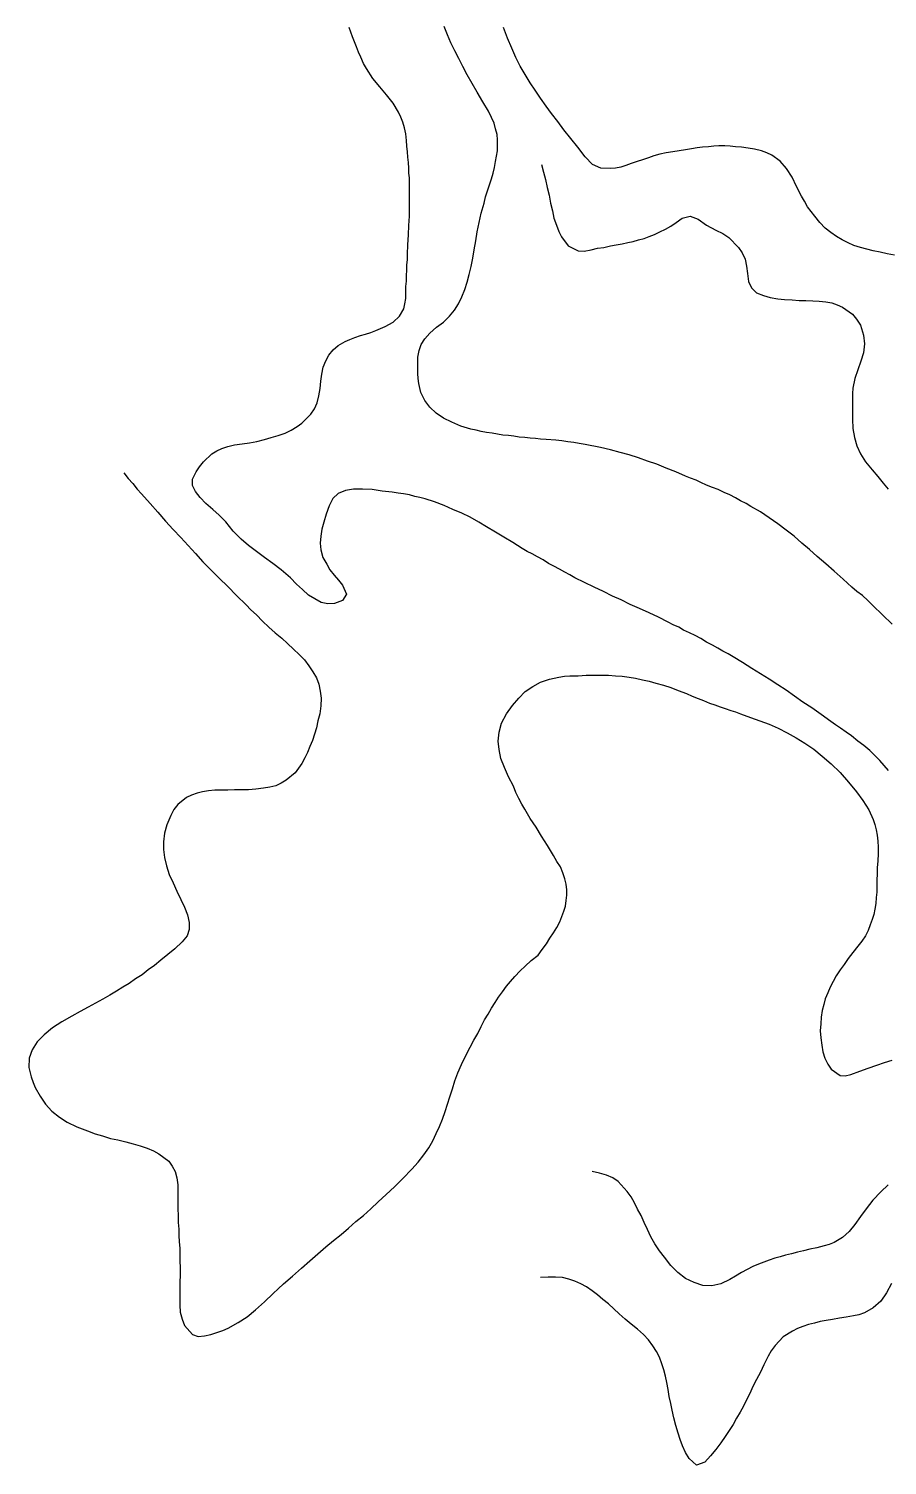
# Model space of a CAD drawing. Header units: inches. Extents: x 401374 to 405300, y 6332180 to 6336621.
# Drawn here: x 402081.2 to 402254.6, y 6334062.8 to 6334352.8 of the extents above; entities that cross this region are included whole.
import ezdxf

# ---------------------------------------------------------------- set-up
doc = ezdxf.new("R2010")
doc.units = ezdxf.units.IN
doc.header["$MEASUREMENT"] = 0

msp = doc.modelspace()

# ---------------------------------------------------------------- linework, layer by layer
for points in [[(402254.9, 6334203.1), (402254, 6334204.1), (402253.1, 6334205.1), (402252.1, 6334206.1), (402251.1, 6334207.1), (402249.9, 6334208.1), (402248.7, 6334209), (402247.4, 6334210.1), (402246.3, 6334210.8), (402245.2, 6334211.6), (402244.2, 6334212.3), (402243.2, 6334213), (402241.3, 6334214.4), (402239.4, 6334215.7), (402237.6, 6334216.9), (402235.9, 6334218.1), (402234.2, 6334219.3), (402232.5, 6334220.4), (402230.8, 6334221.5), (402229, 6334222.6), (402227.3, 6334223.7), (402225.4, 6334224.9), (402223.5, 6334226), (402222.5, 6334226.6), (402221.4, 6334227.2), (402220.4, 6334227.8), (402219.3, 6334228.4), (402218.1, 6334229), (402217, 6334229.7), (402215.8, 6334230.3), (402214.7, 6334230.9), (402213.5, 6334231.4), (402212.5, 6334232), (402211.4, 6334232.5), (402210.4, 6334233), (402208.4, 6334234), (402206.5, 6334234.9), (402204.6, 6334235.8), (402202.7, 6334236.6), (402200.9, 6334237.5), (402199.1, 6334238.3), (402197.3, 6334239.2), (402195.4, 6334240.1), (402193.5, 6334241), (402191.5, 6334242), (402190.5, 6334242.6), (402189.5, 6334243.1), (402188.4, 6334243.7), (402187.3, 6334244.3), (402186.2, 6334244.9), (402185.1, 6334245.6), (402184, 6334246.2), (402182.9, 6334246.8), (402181.9, 6334247.3), (402180.9, 6334247.9), (402179, 6334249.1), (402177.2, 6334250.2), (402175.5, 6334251.2), (402173.7, 6334252.3), (402172.1, 6334253.2), (402170.4, 6334254.2), (402168.7, 6334255), (402166.9, 6334255.8), (402165.1, 6334256.6), (402163.2, 6334257.3), (402161.3, 6334257.9), (402160.2, 6334258.2), (402159.2, 6334258.4), (402158.1, 6334258.7), (402156.9, 6334258.9), (402155.8, 6334259.1), (402154.6, 6334259.3), (402152.6, 6334259.5), (402150.6, 6334259.8), (402148.6, 6334259.9), (402146.8, 6334259.9), (402145.2, 6334259.6), (402143.7, 6334259), (402142.6, 6334258), (402141.9, 6334256.5), (402141.3, 6334254.8), (402140.8, 6334253.2), (402140.4, 6334251.8), (402140.2, 6334250.4), (402140.1, 6334249), (402140.2, 6334247.6), (402140.6, 6334246.1), (402141.4, 6334244.7), (402142, 6334243.6), (402142.9, 6334242.5), (402143.8, 6334241.5), (402144.6, 6334240.5), (402145.4, 6334238.7), (402144.6, 6334237.4), (402143, 6334236.8), (402141.6, 6334236.7), (402140.3, 6334237), (402139, 6334237.7), (402137.7, 6334238.5), (402136.5, 6334239.6), (402135.3, 6334240.7), (402134.1, 6334242), (402132.2, 6334243.6), (402130.5, 6334244.9), (402128.8, 6334246.1), (402127.2, 6334247.3), (402125.6, 6334248.5), (402124.1, 6334249.8), (402122.5, 6334251.4), (402121, 6334253.3), (402119.7, 6334254.6), (402118.4, 6334255.8), (402117, 6334257), (402115.8, 6334258.2), (402114.9, 6334259.4), (402114.3, 6334260.6), (402114.3, 6334261.9), (402115, 6334263.4), (402115.7, 6334264.4), (402116.5, 6334265.4), (402118.2, 6334267), (402119.2, 6334267.6), (402120.2, 6334268.1), (402121.4, 6334268.5), (402122.8, 6334268.8), (402124.3, 6334269), (402125.8, 6334269.2), (402127.3, 6334269.5), (402128.8, 6334269.9), (402130.2, 6334270.3), (402131.6, 6334270.7), (402133, 6334271.2), (402134.2, 6334271.8), (402135.4, 6334272.5), (402136.4, 6334273.2), (402138.2, 6334275), (402138.9, 6334276.1), (402139.5, 6334277.3), (402139.8, 6334278.7), (402140.1, 6334280.2), (402140.2, 6334281.7), (402140.4, 6334283.1), (402140.7, 6334284.5), (402141.2, 6334285.8), (402141.8, 6334286.9), (402142.7, 6334288), (402143.7, 6334288.9), (402145.1, 6334289.7), (402146.1, 6334290.1), (402147.1, 6334290.5), (402148.2, 6334290.9), (402149.2, 6334291.2), (402150.3, 6334291.5), (402151.3, 6334291.9), (402153.2, 6334292.7), (402154.8, 6334293.6), (402156.1, 6334294.8), (402157, 6334296.3), (402157.2, 6334297.3), (402157.4, 6334298.4), (402157.4, 6334299.6), (402157.4, 6334300.8), (402157.5, 6334301.9), (402157.5, 6334303), (402157.6, 6334304.1), (402157.6, 6334305.2), (402157.7, 6334306.2), (402157.7, 6334307.3), (402157.8, 6334309.2), (402157.9, 6334311.2), (402158, 6334313.1), (402158.1, 6334315), (402158.1, 6334316.8), (402158.1, 6334318.7), (402158.1, 6334320.7), (402158.1, 6334322.7), (402158, 6334323.7), (402158, 6334324.7), (402157.9, 6334325.8), (402157.8, 6334326.9), (402157.7, 6334328), (402157.6, 6334329.1), (402157.5, 6334330.3), (402157.4, 6334331.6), (402157.1, 6334332.8), (402156.8, 6334334), (402156.4, 6334335), (402155.9, 6334336), (402154.8, 6334337.8), (402153.5, 6334339.5), (402152.1, 6334341.1), (402150.7, 6334342.8), (402149.4, 6334344.8), (402148.8, 6334345.8), (402148.3, 6334347.1), (402147.8, 6334348.1), (402147.4, 6334349.2), (402147, 6334350.2), (402146.6, 6334351.2), (402145.9, 6334353.1)], [(402255.6, 6334232.6), (402253.7, 6334234.5), (402251.7, 6334236.4), (402250.7, 6334237.4), (402249.6, 6334238.4), (402248.5, 6334239.2), (402247.5, 6334240.1), (402245.7, 6334241.7), (402243.9, 6334243.3), (402242.2, 6334244.8), (402240.5, 6334246.3), (402238.9, 6334247.7), (402237.4, 6334249), (402235.8, 6334250.4), (402234.2, 6334251.6), (402232.5, 6334252.9), (402230.8, 6334254.1), (402229, 6334255.3), (402227.1, 6334256.4), (402226.1, 6334257), (402225, 6334257.5), (402224, 6334258.1), (402222.8, 6334258.7), (402221.7, 6334259.2), (402220.5, 6334259.8), (402219.3, 6334260.2), (402218.1, 6334260.7), (402217, 6334261.2), (402216, 6334261.7), (402214.9, 6334262.1), (402213.9, 6334262.5), (402211.9, 6334263.4), (402210, 6334264.1), (402208.1, 6334264.9), (402206.2, 6334265.5), (402204.4, 6334266.2), (402202.5, 6334266.8), (402200.7, 6334267.3), (402198.7, 6334267.8), (402196.7, 6334268.3), (402195.7, 6334268.5), (402194.6, 6334268.7), (402193.6, 6334268.9), (402192.4, 6334269.1), (402191.3, 6334269.3), (402190.1, 6334269.4), (402188.9, 6334269.6), (402187.7, 6334269.8), (402185.7, 6334269.9), (402184.6, 6334270), (402183.6, 6334270.1), (402182.5, 6334270.2), (402181.4, 6334270.3), (402180.3, 6334270.4), (402179.2, 6334270.6), (402178.1, 6334270.7), (402177, 6334270.8), (402175.9, 6334271), (402174.8, 6334271.2), (402173.7, 6334271.3), (402172.6, 6334271.5), (402171.6, 6334271.8), (402170.5, 6334272), (402168.5, 6334272.6), (402166.7, 6334273.4), (402165, 6334274.2), (402163.5, 6334275.2), (402162.2, 6334276.4), (402161.2, 6334277.8), (402160.4, 6334279.4), (402160, 6334281.2), (402159.9, 6334282.2), (402159.8, 6334283.2), (402159.8, 6334285), (402159.8, 6334286.5), (402160.1, 6334287.9), (402160.5, 6334289.1), (402161.2, 6334290.2), (402162.2, 6334291.4), (402163.6, 6334292.6), (402165, 6334293.6), (402166.2, 6334294.8), (402167.2, 6334296), (402168, 6334297.3), (402168.7, 6334298.7), (402169.3, 6334300.2), (402169.8, 6334301.7), (402170.2, 6334303.2), (402170.6, 6334304.8), (402170.9, 6334306.5), (402171.2, 6334308.2), (402171.5, 6334310), (402171.8, 6334311.8), (402172.2, 6334313.7), (402172.6, 6334315.6), (402173.2, 6334317.6), (402173.5, 6334318.9), (402173.9, 6334320.1), (402174.3, 6334321.3), (402174.7, 6334322.5), (402175, 6334323.7), (402175.3, 6334324.8), (402175.5, 6334326), (402175.7, 6334327.1), (402175.9, 6334328.2), (402175.9, 6334329.3), (402175.9, 6334330.4), (402175.8, 6334331.5), (402175.5, 6334332.6), (402175.2, 6334333.8), (402174.7, 6334334.9), (402174.1, 6334336.2), (402172.9, 6334338.1), (402171.8, 6334340), (402170.8, 6334341.8), (402169.8, 6334343.5), (402168.9, 6334345.2), (402168.1, 6334346.8), (402167.3, 6334348.4), (402166.5, 6334350), (402165.8, 6334351.6), (402165.1, 6334353.3)], [(402256.1, 6334307.1), (402254.6, 6334307.4), (402253.2, 6334307.7), (402251.8, 6334308), (402250.5, 6334308.3), (402249.2, 6334308.7), (402247.9, 6334309.1), (402246.7, 6334309.6), (402245.5, 6334310.2), (402244.4, 6334310.9), (402243.2, 6334311.7), (402242.1, 6334312.6), (402241, 6334313.7), (402240, 6334315), (402238.5, 6334316.9), (402237.9, 6334318), (402237.3, 6334319), (402236.3, 6334321), (402235.4, 6334322.9), (402234.3, 6334324.6), (402233, 6334326.1), (402231.3, 6334327.3), (402230.3, 6334327.8), (402229.2, 6334328.2), (402227.8, 6334328.5), (402226.5, 6334328.7), (402225.2, 6334328.9), (402224, 6334329), (402222.9, 6334329.1), (402221.8, 6334329.2), (402220.6, 6334329.2), (402219.6, 6334329.1), (402218.5, 6334329), (402217.3, 6334328.9), (402216.2, 6334328.8), (402215.1, 6334328.6), (402213.9, 6334328.4), (402212.6, 6334328.2), (402211.3, 6334328), (402210, 6334327.8), (402208.7, 6334327.5), (402207.5, 6334327.2), (402206.4, 6334326.8), (402205.2, 6334326.4), (402204.1, 6334326), (402202.9, 6334325.6), (402201.8, 6334325.2), (402200.8, 6334324.9), (402199.7, 6334324.7), (402198.7, 6334324.6), (402196.8, 6334324.7), (402195.1, 6334325.4), (402193.6, 6334327), (402192.1, 6334328.9), (402190.7, 6334330.7), (402189.3, 6334332.4), (402188.1, 6334334.1), (402186.8, 6334335.7), (402185.7, 6334337.2), (402184.6, 6334338.8), (402183.5, 6334340.4), (402182.5, 6334341.9), (402181.5, 6334343.6), (402180.5, 6334345.3), (402179.6, 6334347), (402178.8, 6334348.9), (402177.9, 6334350.9), (402177.5, 6334352), (402177.1, 6334353.1)], [(402184.8, 6334325.4), (402185.2, 6334323.9), (402185.6, 6334322.4), (402185.9, 6334320.8), (402186.3, 6334319.2), (402186.6, 6334317.6), (402187, 6334316.1), (402187.3, 6334314.6), (402187.8, 6334313.2), (402188.3, 6334311.9), (402188.8, 6334310.8), (402190.2, 6334309), (402192.2, 6334308), (402193.4, 6334307.9), (402194.8, 6334308.2), (402196.1, 6334308.5), (402197.4, 6334308.7), (402198.7, 6334309), (402199.9, 6334309.2), (402201.1, 6334309.4), (402202.2, 6334309.7), (402203.3, 6334309.9), (402204.4, 6334310.2), (402205.5, 6334310.5), (402206.5, 6334310.9), (402207.6, 6334311.3), (402208.7, 6334311.8), (402209.8, 6334312.4), (402210.9, 6334313), (402212, 6334313.7), (402213.2, 6334314.6), (402214.8, 6334315), (402216.4, 6334314.4), (402218.1, 6334313.2), (402220, 6334312.2), (402221.4, 6334311.5), (402222.6, 6334310.7), (402224.6, 6334308.7), (402225.3, 6334307.6), (402225.9, 6334306.3), (402226.2, 6334304.9), (402226.4, 6334303.4), (402226.6, 6334301.8), (402227.2, 6334300.5), (402228.2, 6334299.5), (402229.6, 6334299), (402231, 6334298.6), (402232.5, 6334298.3), (402233.9, 6334298.2), (402235.4, 6334298.1), (402236.8, 6334298), (402238.2, 6334298), (402239.6, 6334297.9), (402240.9, 6334297.8), (402242.2, 6334297.7), (402243.4, 6334297.5), (402244.5, 6334297.1), (402245.6, 6334296.6), (402247.6, 6334295.2), (402248.4, 6334294.2), (402249.2, 6334293), (402249.8, 6334291), (402250, 6334289.2), (402249.8, 6334287.4), (402249.3, 6334285.7), (402248.7, 6334284), (402248.1, 6334282.2), (402247.7, 6334280.3), (402247.6, 6334279.2), (402247.6, 6334278.2), (402247.6, 6334277), (402247.6, 6334276), (402247.6, 6334275), (402247.6, 6334274), (402247.7, 6334272.1), (402248, 6334270.3), (402248.5, 6334268.6), (402249.2, 6334267), (402250.2, 6334265.4), (402251.6, 6334263.8), (402252.7, 6334262.4), (402253.8, 6334261.1), (402254.8, 6334259.9)], [(402100.4, 6334263.2), (402101.3, 6334262), (402102.2, 6334261), (402103.1, 6334259.9), (402104, 6334258.9), (402105.7, 6334257), (402107.3, 6334255.2), (402108.8, 6334253.4), (402110.4, 6334251.7), (402111.9, 6334250.1), (402113.4, 6334248.5), (402114.9, 6334246.9), (402116.4, 6334245.2), (402118, 6334243.6), (402119.7, 6334241.9), (402121.4, 6334240.2), (402123.2, 6334238.4), (402125.1, 6334236.5), (402126.1, 6334235.5), (402127.2, 6334234.5), (402128.4, 6334233.2), (402129.7, 6334232), (402131, 6334230.9), (402132.3, 6334229.8), (402133.5, 6334228.7), (402134.7, 6334227.6), (402135.8, 6334226.5), (402136.9, 6334225.4), (402137.8, 6334224.2), (402138.6, 6334223), (402139.3, 6334221.8), (402139.8, 6334220.5), (402140.1, 6334219.1), (402140.3, 6334217.7), (402140.2, 6334216.1), (402140, 6334214.5), (402139.6, 6334213.1), (402139.3, 6334211.7), (402138.9, 6334210.4), (402138.5, 6334209.1), (402138, 6334207.9), (402137.5, 6334206.7), (402137, 6334205.6), (402136.4, 6334204.5), (402135, 6334202.6), (402133.2, 6334201.1), (402132.2, 6334200.5), (402131.1, 6334200), (402129.9, 6334199.7), (402128.6, 6334199.5), (402127.1, 6334199.3), (402125.6, 6334199.2), (402124.2, 6334199.2), (402122.8, 6334199.2), (402121.4, 6334199.1), (402120.1, 6334199.1), (402118.8, 6334199.1), (402117.5, 6334199), (402116.3, 6334198.8), (402115.2, 6334198.5), (402114.1, 6334198.1), (402113.1, 6334197.6), (402111.3, 6334196.2), (402110.5, 6334195.2), (402109.9, 6334194), (402109.1, 6334192.1), (402108.6, 6334190.4), (402108.4, 6334188.7), (402108.4, 6334187.1), (402108.6, 6334185.5), (402109, 6334183.8), (402109.6, 6334182.1), (402110.4, 6334180.4), (402111.1, 6334178.7), (402111.9, 6334177), (402112.7, 6334175.5), (402113.3, 6334173.9), (402113.6, 6334172.4), (402113.6, 6334171), (402113.2, 6334169.7), (402112.2, 6334168.5), (402110.7, 6334167.1), (402109.3, 6334165.9), (402107.9, 6334164.8), (402106.6, 6334163.7), (402105.3, 6334162.8), (402104.1, 6334161.8), (402102.8, 6334161), (402101.5, 6334160.1), (402100.2, 6334159.3), (402098.9, 6334158.5), (402097.6, 6334157.7), (402096.2, 6334156.9), (402094.7, 6334156.1), (402093.2, 6334155.3), (402091.6, 6334154.4), (402089.9, 6334153.5), (402087.9, 6334152.3), (402086, 6334151.1), (402084.3, 6334149.7), (402082.9, 6334148.3), (402081.9, 6334146.7), (402081.3, 6334145), (402081.2, 6334143.1), (402081.7, 6334141.2), (402082.1, 6334140.1), (402082.5, 6334139.1), (402083.5, 6334137.3), (402084.6, 6334135.7), (402085.9, 6334134.3), (402087.4, 6334133.1), (402089, 6334132.1), (402090.9, 6334131.1), (402092, 6334130.7), (402093.1, 6334130.3), (402094.6, 6334129.7), (402096.1, 6334129.3), (402097.7, 6334128.8), (402099.2, 6334128.5), (402100.8, 6334128.1), (402102.3, 6334127.7), (402103.7, 6334127.3), (402105.1, 6334126.8), (402106.4, 6334126.3), (402107.5, 6334125.7), (402109.5, 6334124.2), (402110.2, 6334123.2), (402110.8, 6334122.1), (402111.1, 6334120.8), (402111.3, 6334119.4), (402111.3, 6334117.7), (402111.3, 6334116.1), (402111.3, 6334114.6), (402111.4, 6334113.2), (402111.4, 6334111.8), (402111.5, 6334110.5), (402111.5, 6334109.2), (402111.6, 6334107.9), (402111.7, 6334106.6), (402111.7, 6334105.3), (402111.7, 6334104), (402111.8, 6334102.7), (402111.8, 6334101.2), (402111.7, 6334099.8), (402111.7, 6334098.2), (402111.7, 6334096.6), (402111.7, 6334095.1), (402111.8, 6334093.7), (402112.2, 6334092.3), (402112.7, 6334091), (402114.3, 6334089.2), (402115.4, 6334088.8), (402116.7, 6334088.9), (402118, 6334089.2), (402119.2, 6334089.6), (402120.4, 6334090), (402121.5, 6334090.5), (402123.5, 6334091.6), (402125.3, 6334092.8), (402127, 6334094.2), (402128.8, 6334095.8), (402130.6, 6334097.5), (402131.6, 6334098.4), (402132.7, 6334099.4), (402134.5, 6334101), (402136.3, 6334102.6), (402138, 6334104.1), (402139.6, 6334105.5), (402141.2, 6334106.9), (402142.8, 6334108.2), (402144.3, 6334109.4), (402145.8, 6334110.7), (402147.3, 6334112), (402148.8, 6334113.2), (402150.3, 6334114.6), (402151.8, 6334116), (402153.4, 6334117.5), (402155.1, 6334119), (402156.8, 6334120.7), (402158.6, 6334122.6), (402159.9, 6334124), (402161, 6334125.5), (402162, 6334126.9), (402162.8, 6334128.3), (402163.5, 6334129.8), (402164.2, 6334131.2), (402164.8, 6334132.7), (402165.3, 6334134.2), (402165.8, 6334135.7), (402166.3, 6334137.2), (402166.8, 6334138.8), (402167.3, 6334140.4), (402167.9, 6334142), (402168.6, 6334143.7), (402169.4, 6334145.4), (402170.4, 6334147.2), (402171.1, 6334148.6), (402171.9, 6334150), (402172.6, 6334151.4), (402173.3, 6334152.7), (402174, 6334153.9), (402174.7, 6334155.1), (402175.4, 6334156.2), (402176.1, 6334157.3), (402176.9, 6334158.4), (402177.7, 6334159.5), (402178.5, 6334160.5), (402179.4, 6334161.5), (402180.5, 6334162.6), (402181.5, 6334163.6), (402182.7, 6334164.7), (402184.1, 6334165.8)], [(402184.1, 6334165.8), (402184.9, 6334166.9), (402185.8, 6334168.1), (402186.5, 6334169.2), (402187.2, 6334170.3), (402187.9, 6334171.4), (402188.5, 6334172.5), (402188.9, 6334173.6), (402189.3, 6334174.7), (402189.6, 6334175.7), (402189.8, 6334176.8), (402189.9, 6334177.9), (402189.9, 6334179), (402189.8, 6334180.1), (402189.5, 6334181.2), (402189.1, 6334182.4), (402188.6, 6334183.6), (402187.9, 6334184.7), (402187.2, 6334185.9), (402186.6, 6334186.9), (402186, 6334187.9), (402184.8, 6334189.8), (402183.7, 6334191.6), (402182.5, 6334193.4), (402181.4, 6334195.3), (402180.8, 6334196.3), (402180.2, 6334197.4), (402179.6, 6334198.6), (402179.1, 6334199.9), (402178.1, 6334201.8), (402177.3, 6334203.7), (402176.6, 6334205.5), (402176.2, 6334207.3), (402176, 6334209), (402176.2, 6334210.8), (402176.7, 6334212.6), (402177.7, 6334214.5), (402178.9, 6334216.2), (402180.2, 6334217.7), (402181.5, 6334219), (402183, 6334220), (402184.6, 6334220.9), (402186.4, 6334221.5), (402188.3, 6334221.9), (402189.4, 6334222.1), (402190.5, 6334222.2), (402192.2, 6334222.2), (402193.8, 6334222.3), (402195.4, 6334222.3), (402196.9, 6334222.3), (402198.3, 6334222.3), (402199.7, 6334222.2), (402201.1, 6334222.1), (402202.5, 6334221.9), (402203.8, 6334221.7), (402205.2, 6334221.4), (402206.5, 6334221.1), (402207.9, 6334220.7), (402209.4, 6334220.3), (402210.9, 6334219.8), (402212.4, 6334219.2), (402214.1, 6334218.6), (402215.2, 6334218.1), (402216.4, 6334217.6), (402217.5, 6334217.2), (402218.7, 6334216.7), (402219.8, 6334216.3), (402220.9, 6334215.9), (402221.9, 6334215.6), (402223, 6334215.2), (402224, 6334214.9), (402225, 6334214.5), (402227, 6334213.8), (402228.9, 6334213.1), (402230.8, 6334212.4), (402232.6, 6334211.6), (402234.4, 6334210.7), (402236.2, 6334209.7), (402238, 6334208.6), (402239.8, 6334207.4), (402241.5, 6334206), (402243.3, 6334204.4), (402245.1, 6334202.7), (402246.8, 6334200.7), (402248.4, 6334198.8), (402249.7, 6334197), (402250.9, 6334195.1), (402251.8, 6334193.2), (402252.1, 6334192.2), (402252.4, 6334191.1), (402252.6, 6334190), (402252.7, 6334188.8), (402252.8, 6334187.6), (402252.8, 6334186.3), (402252.7, 6334184.8), (402252.6, 6334183.5), (402252.6, 6334182.2), (402252.5, 6334180.9), (402252.5, 6334179.7), (402252.5, 6334178.5), (402252.4, 6334177.4), (402252.3, 6334176.2), (402252.1, 6334175.1), (402251.9, 6334174), (402251.6, 6334173), (402251.2, 6334171.9), (402250.8, 6334170.8), (402250.2, 6334169.7), (402249.5, 6334168.6), (402248.7, 6334167.6), (402247.7, 6334166.3), (402246.7, 6334165.1), (402245.9, 6334163.9), (402245.1, 6334162.8), (402244.3, 6334161.6), (402243.7, 6334160.5), (402243.1, 6334159.3), (402242.6, 6334158.2), (402242.1, 6334157), (402241.8, 6334155.8), (402241.5, 6334154.6), (402241.3, 6334153.3), (402241.2, 6334151.9), (402241.1, 6334150.5), (402241.2, 6334149.1), (402241.4, 6334147.6), (402241.6, 6334146.3), (402242, 6334145), (402242.6, 6334143.8), (402243.3, 6334142.8), (402245.1, 6334141.5), (402246.1, 6334141.4), (402247.3, 6334141.7), (402249.1, 6334142.4), (402250.8, 6334143), (402252.5, 6334143.6), (402254.1, 6334144.1), (402255.6, 6334144.6)], [(402254.8, 6334119.4), (402253.3, 6334118), (402251.7, 6334116.3), (402250.4, 6334114.6), (402249.2, 6334113), (402248.1, 6334111.4), (402246.9, 6334110), (402245.6, 6334108.8), (402243.9, 6334107.8), (402242.9, 6334107.4), (402241.9, 6334107.1), (402240.4, 6334106.7), (402239, 6334106.4), (402237.7, 6334106.1), (402236.5, 6334105.8), (402235.3, 6334105.5), (402234.1, 6334105.2), (402233, 6334104.9), (402231.9, 6334104.6), (402230.8, 6334104.2), (402229.7, 6334103.8), (402228.6, 6334103.4), (402227.5, 6334102.9), (402226.3, 6334102.3), (402225.2, 6334101.7), (402224, 6334101), (402222.8, 6334100.3), (402221, 6334099.4), (402219.2, 6334099), (402217.4, 6334099.1), (402215.6, 6334099.7), (402213.9, 6334100.5), (402212.3, 6334101.7), (402210.9, 6334103.1), (402209.6, 6334104.8), (402208.6, 6334106.1), (402207.7, 6334107.5), (402206.9, 6334108.9), (402206.2, 6334110.4), (402205.5, 6334111.8), (402204.9, 6334113.2), (402204.2, 6334114.5), (402203.6, 6334115.8), (402202.9, 6334117), (402202.1, 6334118.1), (402200.3, 6334120.1), (402199.2, 6334120.8), (402197.9, 6334121.4), (402196.5, 6334121.8), (402195, 6334122.1)], [(402255.5, 6334099.5), (402254.5, 6334097.6), (402253.3, 6334095.9), (402251.8, 6334094.6), (402250, 6334093.6), (402248.9, 6334093.2), (402247.8, 6334093), (402246.3, 6334092.7), (402245, 6334092.5), (402243.6, 6334092.2), (402242.3, 6334092), (402241.1, 6334091.8), (402239.9, 6334091.5), (402238.7, 6334091.2), (402237.6, 6334090.8), (402236.5, 6334090.4), (402235.5, 6334089.9), (402233.6, 6334088.7), (402232, 6334087), (402231.2, 6334085.9), (402230.6, 6334084.8), (402229.7, 6334083.1), (402229, 6334081.6), (402228.2, 6334080.1), (402227.5, 6334078.7), (402226.9, 6334077.3), (402226.2, 6334076), (402225.6, 6334074.7), (402224.9, 6334073.5), (402224.2, 6334072.3), (402223.5, 6334071), (402222.7, 6334069.8), (402221.9, 6334068.6), (402221, 6334067.3), (402220, 6334066), (402218.9, 6334064.7), (402217.8, 6334063.4), (402216.1, 6334062.8), (402214.6, 6334064.2), (402213.9, 6334065.4), (402213.3, 6334066.7), (402212.8, 6334068), (402212.4, 6334069.3), (402211.9, 6334070.8), (402211.5, 6334072.4), (402211.2, 6334073.9), (402210.9, 6334075.3), (402210.6, 6334076.7), (402210.4, 6334078.1), (402210.1, 6334079.5), (402209.8, 6334080.8), (402209.5, 6334082.1), (402209.1, 6334083.3), (402208.6, 6334084.6), (402208, 6334085.8), (402207.3, 6334086.9), (402206.4, 6334088.1), (402205.4, 6334089.2), (402204.2, 6334090.3), (402202.9, 6334091.3), (402201.7, 6334092.3), (402200.5, 6334093.4), (402199.4, 6334094.4), (402198.3, 6334095.4), (402197.2, 6334096.3), (402196.1, 6334097.2), (402195, 6334098), (402193.9, 6334098.8), (402192.7, 6334099.4), (402191.5, 6334100), (402190.3, 6334100.4), (402189, 6334100.7), (402187.6, 6334100.8), (402186.1, 6334100.8), (402184.6, 6334100.7)]]:
    msp.add_lwpolyline(points)

doc.saveas('drawing.dxf')
